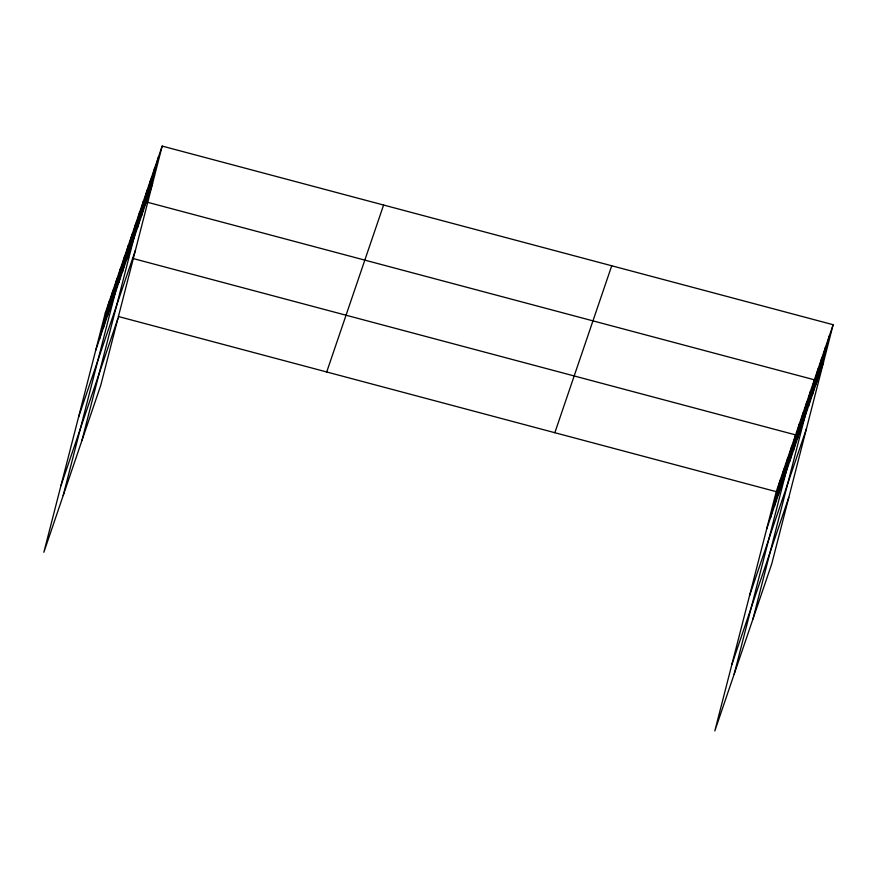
<?xml version="1.0" encoding="UTF-8"?>
<svg xmlns="http://www.w3.org/2000/svg" width="877" height="877" viewBox="0 0 877 877"><rect width="100%" height="100%" fill="white"/><g stroke="black" fill="none" stroke-linecap="round" stroke-linejoin="round"><path stroke-width="1.32" d="M162.179 146.086L105.284 313.023L43.85 552.28L100.745 385.343L162.179 146.086L833.15 324.72L771.716 563.977L714.821 730.914L776.255 491.657L833.15 324.72M99.55 339.059L109.154 301.677M103.42 327.702L113.012 290.32M107.29 316.356L116.882 278.974M111.16 304.999L120.752 267.617M63.199 495.516L124.622 256.27L128.579 257.323M118.779 282.635L128.382 245.253M122.539 271.618L132.131 234.225M126.288 260.601L135.891 223.207M130.048 249.583L139.651 212.19M81.967 440.429L143.4 201.173L814.371 379.807L752.948 619.063M137.557 227.538L147.161 190.156M141.318 216.52L150.91 179.138M145.067 205.503L154.67 168.121M148.827 194.486L158.419 157.104M770.521 517.693L780.124 480.311M774.391 506.336L783.994 468.954M778.261 494.99L787.864 457.608M782.131 483.633L791.734 446.25M734.17 674.15L795.592 434.904L132.537 258.375M789.749 461.269L799.353 423.887M793.51 450.252L803.113 412.87M797.27 439.234L806.862 401.852M801.019 428.217L810.622 390.824M808.528 406.183L818.131 368.789M812.288 395.154L821.881 357.772M816.038 384.137L825.641 346.755M819.798 373.12L829.39 335.738M95.681 350.405L152.576 183.468M78.579 417.024L135.475 250.088M60.951 485.661L117.847 318.724M326.704 371.98L383.6 205.032M554.834 432.712L611.729 265.775M766.651 529.05L823.547 362.102M749.55 595.658L806.445 428.721M731.922 664.295L788.829 497.358M105.284 313.023L107.915 313.725M118.461 316.531L776.255 491.657"/></g></svg>
